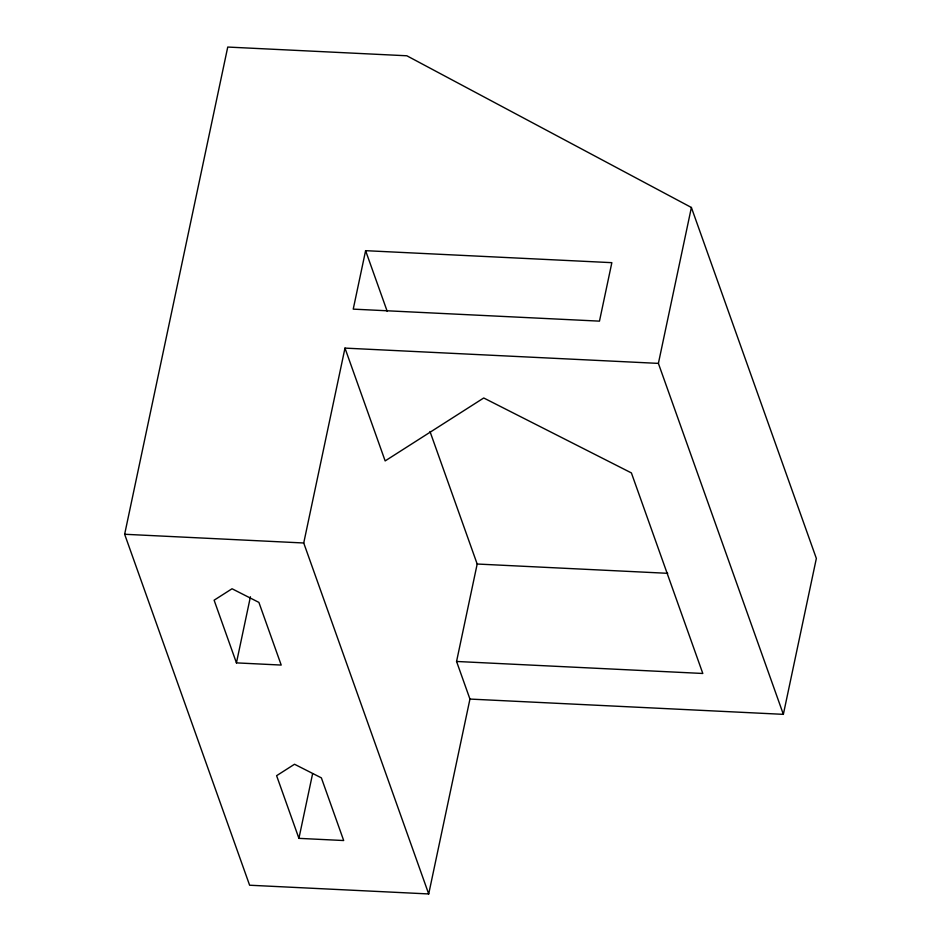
<?xml version="1.0" encoding="UTF-8"?>
<svg xmlns="http://www.w3.org/2000/svg" width="941" height="941" viewBox="0 0 941 941"><rect width="100%" height="100%" fill="white"/><g stroke="black" fill="none" stroke-linecap="round" stroke-linejoin="round"><path stroke-width="1.41" d="M469.947 699.069L428.708 893.95L249.612 885.222L124.647 534.265L227.746 47.05L406.841 55.778L691.388 207.479L816.353 558.436L783.359 714.348L469.947 699.069L456.561 661.464L477.181 564.024L429.99 431.496M236.438 662.876L214.113 600.205L232.039 588.76L258.893 602.393L281.206 665.064L236.438 662.876L250.424 596.77M428.708 893.95L303.731 542.992L344.982 348.111L658.394 363.391L783.359 714.348M365.602 250.671L353.228 309.13L599.476 321.14L611.85 262.668L365.602 250.671L387.233 311.4M298.92 838.36L276.607 775.69L294.521 764.245L321.375 777.866L343.688 840.536L298.92 838.36L312.612 773.678M658.394 363.391L691.388 207.479M124.647 534.265L303.731 542.992M477.181 564.024L667.734 573.316M456.561 661.464L702.809 673.474L631.399 472.923L483.733 397.984L385.151 460.914L344.982 348.111"/></g></svg>
